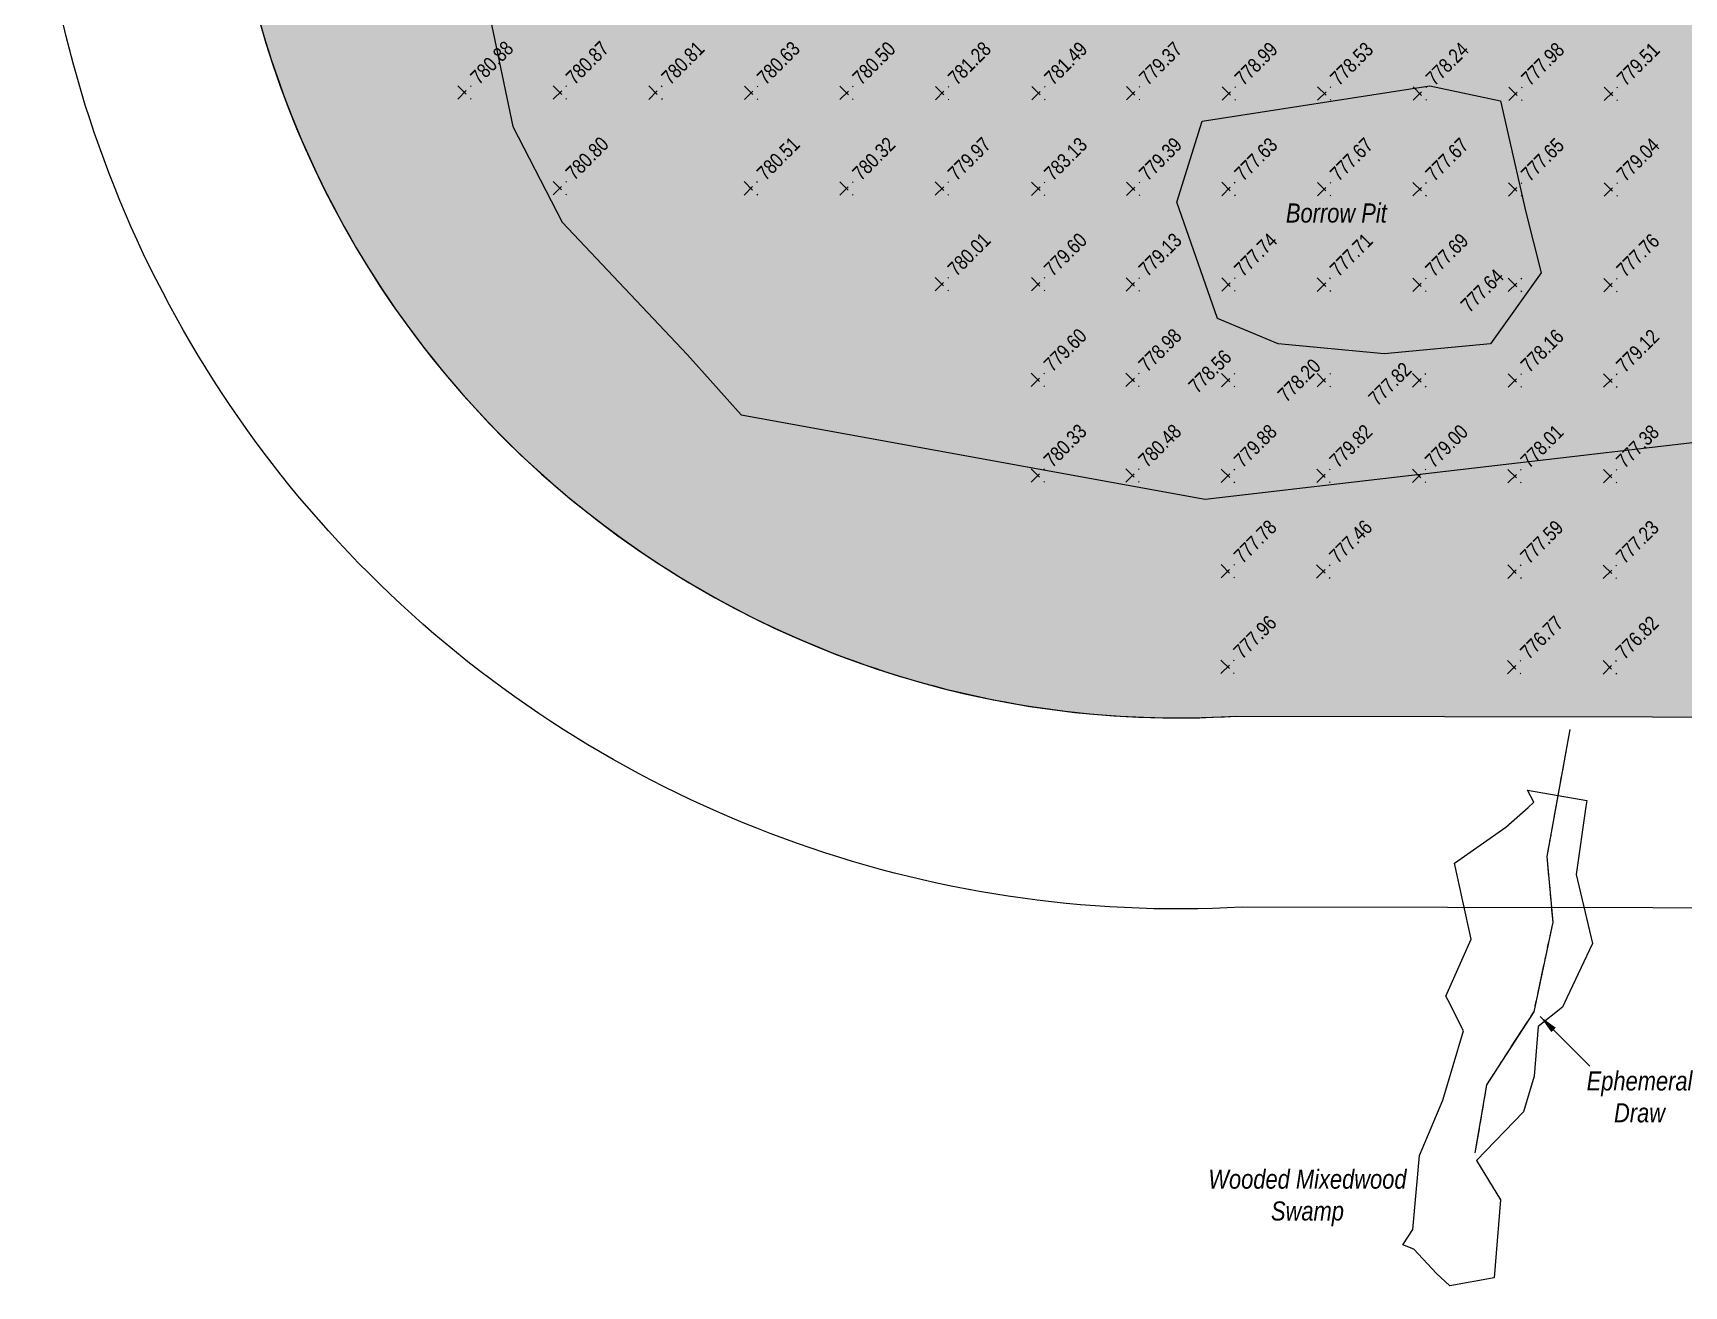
# Model space of a CAD drawing. Extents: x 491646 to 495416, y 6042083 to 6043807.
# Drawn here: x 493519 to 494383, y 6042083 to 6042738 of the extents above; entities that cross this region are included whole.
import ezdxf

# ---------------------------------------------------------------- set-up
doc = ezdxf.new("R2010")
doc.units = 0
doc.header["$LTSCALE"] = 5
doc.header["$PDMODE"] = 3
doc.header["$PDSIZE"] = 3.5
doc.linetypes.add('foc-TIELINE', pattern=[1.875, 1.25, -0.625])
doc.linetypes.add('foc-TOPO-ephemeral', pattern=[6.25, 3.125, -0.625, 0.625, -0.625, 0.625, -0.625])
for name, color, linetype in [('AS-ROADS', 254, 'Continuous'), ('C-RW', 13, 'Continuous'), ('P-PROPOSED-H', 21, 'Continuous'), ('T-DRAW', 143, 'foc-TOPO-ephemeral'), ('T-TIE', 201, 'foc-TIELINE'), ('T-WATER', 160, 'Continuous'), ('T-WATER-H', 133, 'Continuous'), ('T-WATER-T', 170, 'Continuous'), ('WETLAND', 143, 'Continuous'), ('WETLAND-T', 146, 'Continuous')]:
    doc.layers.add(name, color=color, linetype=linetype)
doc.layers.add('T-TIE-T', color=201, linetype='Continuous', lineweight=18)
doc.styles.add('80CG', font='ARIALN.TTF', dxfattribs={"height": 10})
doc.styles.add('80L', font='ARIALN.TTF', dxfattribs={"height": 10})
doc.styles.add('ELEVATION', font='ARIALN.TTF', dxfattribs={"height": 2.5})
doc.styles.add('foc-LtypeFont', font='ARIALN.TTF', dxfattribs={"height": 7.35})
doc.linetypes.add('foc-TOPO-flowdirection-NOLINE', pattern='A,0,[">",foc-LtypeFont,S=0.3,R=0,X=0,Y=-0.945],-20,[">",foc-LtypeFont,S=0.3,R=0,X=0,Y=-0.945],0', length=20)
doc.dimstyles.new('Compass 5 000', dxfattribs={"dimscale": 5, "dimtxt": 9, "dimasz": 2, "dimexe": 0.2, "dimexo": 0.0625, "dimgap": 0.5, "dimtad": 0, "dimtih": 1, "dimtoh": 1, "dimzin": 0, "dimdsep": 46, "dimtxsty": '80CG', "dimcen": 0.1, "dimse1": 1, "dimse2": 1, "dimclrd": 256, "dimclrt": 256, "dimaunit": 1, "dimadec": 4, "dimazin": 0, "dimtfac": 0.06, "dimtofl": 0, "dimtmove": 0, "dimatfit": 1, "dimfxl": 0.2, "dimtolj": 1, "dimtzin": 0, "dimlwd": -1, "dimarcsym": 0})

msp = doc.modelspace()

# ---------------------------------------------------------------- hatches: boundary and pattern name
at = {"layer": 'AS-ROADS'}
h = msp.add_hatch(color=256, dxfattribs=at)
h.dxf.hatch_style = 1
h.paths.add_polyline_path([(495416.122, 6043512.156), (495416.122, 6043554.565), (494110.862, 6043555.908), (494071.604, 6043496.336), (494065.784, 6043397.45), (494006.097, 6043349.284), (494011.19, 6043219.859), (493956.497, 6043207.909), (493882.29, 6043140.288), (493799.352, 6043063.215), (493734.372, 6042947.761), (493729.221, 6042900.696), (493740.258, 6042833.774), (493770.489, 6042689.418), (493796.277, 6042639.331), (493861.861, 6042570), (493889.997, 6042538.508), (494132.686, 6042494.506), (494452.23, 6042531.668), (494571.913, 6042609.476), (494666.033, 6042657.089), (494738.076, 6042655.928), (494799.661, 6042695.413), (494840.33, 6042791.801), (494891.667, 6042899.062), (494913.744, 6043060.484), (494931.261, 6043092.06), (494923.128, 6043253.482), (494870.839, 6043315.032), (494704.676, 6043398.646), (494629.147, 6043425.356), (494637.281, 6043485.744), (494673.303, 6043515.938)])
at = {"layer": 'P-PROPOSED-H'}
h = msp.add_hatch(color=256, dxfattribs=at)
h.dxf.hatch_style = 1
edge = h.paths.add_edge_path()
edge.add_line((495019.455, 6042379.566), (495019.938, 6042629.435))
edge.add_line((495019.938, 6042629.435), (495021.403, 6043478.878))
edge.add_line((495021.403, 6043478.878), (494021.873, 6043480.428))
edge.add_line((494021.873, 6043480.428), (494021.778, 6043370.041))
edge.add_line((494021.778, 6043370.041), (494021.883, 6043369.983))
edge.add_arc((494119.014, 6042879.774), 499.739, 101.207434, 273.469934)
edge.add_line((494149.26, 6042380.95), (495019.455, 6042379.566))
at = {"layer": 'T-WATER-H'}
h = msp.add_hatch(color=256, dxfattribs=at)
h.dxf.hatch_style = 1
h.paths.add_polyline_path([(494170.928, 6042575.813), (494139.178, 6042589.042), (494118.011, 6042649.896), (494131.24, 6042692.23), (494250.303, 6042710.75), (494287.345, 6042702.813), (494300.574, 6042644.604), (494308.511, 6042612.854), (494282.053, 6042575.813), (494226.49, 6042570.521)])

# ---------------------------------------------------------------- linework, layer by layer
at = {"layer": 'AS-ROADS', "flags": 128}
msp.add_lwpolyline([(495416.122, 6043554.565), (494110.862, 6043555.908), (494071.604, 6043496.336), (494065.784, 6043397.45), (494006.097, 6043349.284), (494011.19, 6043219.859), (493956.497, 6043207.909), (493882.29, 6043140.288), (493799.352, 6043063.215), (493734.372, 6042947.761), (493729.221, 6042900.696), (493740.258, 6042833.774), (493770.489, 6042689.418), (493796.277, 6042639.331), (493861.861, 6042570), (493889.997, 6042538.508), (494132.686, 6042494.506), (494452.23, 6042531.668)], dxfattribs=at)
at = {"layer": 'C-RW', "flags": 128}
msp.add_lwpolyline([(494021.883, 6043369.983, 0.9346587), (494149.26, 6042380.95), (495019.455, 6042379.566), (495019.938, 6042629.435), (495021.403, 6043478.878), (494021.873, 6043480.428), (494021.778, 6043370.041)], format="xyb", dxfattribs=at)
at = {"layer": 'C-RW'}
msp.add_lwpolyline([(493619.955, 6043362.235), (493619.276, 6042881.183, 0.4329021), (494149.26, 6042380.95), (495019.455, 6042379.566), (495020.6, 6042972.705), (494871.045, 6042972.62), (494870.988, 6043072.568), (495120.741, 6043072.71), (495119.21, 6042279.459), (494152.067, 6042280.998, -0.4312586), (493519.328, 6042881.391), (493520.007, 6043362.235)], format="xyb", dxfattribs=at)
at = {"layer": 'T-DRAW', "flags": 128}
msp.add_lwpolyline([(494323.583, 6042374.013), (494311.588, 6042307.588), (494314.618, 6042273.118), (494304.693, 6042226.313), (494280.008, 6042188.073), (494273.953, 6042152.418)], dxfattribs=at)
at = {"layer": 'T-DRAW', "linetype": 'foc-TOPO-flowdirection-NOLINE', "flags": 128}
msp.add_lwpolyline([(494323.583, 6042374.013), (494311.588, 6042307.588), (494314.618, 6042273.118), (494304.693, 6042226.313), (494280.008, 6042188.073), (494273.953, 6042152.418)], dxfattribs=at)
at = {"layer": 'T-TIE'}
for p in [(493745.098, 6042707.283, 3904.4), (493795.098, 6042707.183, 3904.35), (493845.098, 6042707.133, 3904.05), (493895.098, 6042707.083, 3903.15), (493945.098, 6042706.983, 3902.5), (493995.098, 6042706.933, 3906.4), (494045.498, 6042706.883, 3907.45), (494095.098, 6042706.833, 3896.85), (494145.098, 6042706.733, 3894.95), (494195.098, 6042706.683, 3892.65), (494245.098, 6042706.633, 3891.2), (494295.098, 6042706.533, 3889.9), (494345.098, 6042706.483, 3897.55), (493794.998, 6042657.183, 3904), (493894.998, 6042657.083, 3902.55), (493944.998, 6042656.983, 3901.6), (493994.998, 6042656.933, 3899.85), (494045.398, 6042656.883, 3915.65), (494094.998, 6042656.833, 3896.95), (494144.998, 6042656.733, 3888.15), (494194.998, 6042656.683, 3888.35), (494244.998, 6042656.633, 3888.35), (494294.998, 6042656.533, 3888.25), (494344.998, 6042656.483, 3895.2), (493994.898, 6042606.933, 3900.05), (494045.298, 6042606.883, 3898), (494094.898, 6042606.833, 3895.65), (494144.898, 6042606.733, 3888.7), (494194.898, 6042606.683, 3888.55), (494244.898, 6042606.633, 3888.45), (494294.898, 6042606.533, 3888.2), (494344.898, 6042606.483, 3888.8), (494045.198, 6042556.883, 3898), (494094.798, 6042556.833, 3894.9), (494144.798, 6042556.733, 3892.8), (494194.798, 6042556.683, 3891), (494244.798, 6042556.633, 3889.1), (494294.798, 6042556.533, 3890.8), (494344.798, 6042556.483, 3895.6), (494045.148, 6042506.883, 3901.65), (494094.698, 6042506.833, 3902.4), (494144.698, 6042506.733, 3899.4), (494194.698, 6042506.683, 3899.1), (494244.698, 6042506.633, 3895), (494294.698, 6042506.533, 3890.05), (494344.698, 6042506.483, 3886.9), (494144.598, 6042456.733, 3888.9), (494194.598, 6042456.683, 3887.3), (494294.598, 6042456.533, 3887.95), (494344.598, 6042456.483, 3886.15), (494144.498, 6042406.733, 3889.8), (494294.498, 6042406.533, 3883.85), (494344.498, 6042406.483, 3884.1)]:
    msp.add_point(p, dxfattribs=at)
at = {"layer": 'T-WATER', "flags": 128}
msp.add_lwpolyline([(494170.928, 6042575.813), (494139.178, 6042589.042), (494118.011, 6042649.896), (494131.24, 6042692.23), (494250.303, 6042710.75), (494287.345, 6042702.813), (494300.574, 6042644.604), (494308.511, 6042612.854), (494282.053, 6042575.813), (494226.49, 6042570.521), (494170.928, 6042575.813)], close=True, dxfattribs=at)
at = {"layer": 'WETLAND'}
msp.add_lwpolyline([(494284.076, 6042087.042), (494260.719, 6042082.838), (494253.895, 6042089.378), (494242.011, 6042102.176), (494236.13, 6042104.331), (494241.506, 6042112.309), (494241.514, 6042112.321), (494244.942, 6042151.159), (494257.14, 6042179.981), (494267.886, 6042216.36), (494259.732, 6042232.48), (494258.75, 6042234.422), (494272.008, 6042264.268), (494263.315, 6042303.967), (494290.104, 6042322.833), (494301.747, 6042333.182), (494304.843, 6042335.934), (494301.509, 6042342.305), (494332.498, 6042336.867), (494332.039, 6042333.681), (494326.927, 6042298.124), (494335.436, 6042261.923), (494322.06, 6042233.506), (494319.786, 6042228.677), (494307.023, 6042218.509), (494304.918, 6042192.608), (494299.3, 6042173.894), (494274.823, 6042148.497), (494287.29, 6042127.981), (494284.076, 6042087.042)], close=True, dxfattribs=at)

# ---------------------------------------------------------------- texts
at = {"layer": 'T-TIE-T', "char_height": 7.5, "width": 26, "attachment_point": 1, "rotation": 44.999991, "style": 'ELEVATION'}
for s, insert in [('780.88', (493747.451, 6042716.268)), ('780.87', (493797.451, 6042716.168)), ('780.81', (493847.451, 6042716.118)), ('780.63', (493897.451, 6042716.068)), ('780.50', (493947.451, 6042715.968)), ('781.28', (493997.451, 6042715.918)), ('781.49', (494047.851, 6042715.868)), ('779.37', (494097.451, 6042715.818)), ('778.99', (494147.451, 6042715.718)), ('778.53', (494197.451, 6042715.668)), ('778.24', (494247.451, 6042715.618)), ('777.98', (494297.451, 6042715.518)), ('779.51', (494347.451, 6042715.468)), ('780.80', (493797.351, 6042666.168)), ('780.51', (493897.351, 6042666.068)), ('780.32', (493947.351, 6042665.968)), ('779.97', (493997.351, 6042665.918)), ('783.13', (494047.751, 6042665.868)), ('779.39', (494097.351, 6042665.818)), ('777.63', (494147.351, 6042665.718)), ('777.67', (494197.351, 6042665.668)), ('777.67', (494247.351, 6042665.618)), ('777.65', (494297.351, 6042665.518)), ('779.04', (494347.351, 6042665.468)), ('780.01', (493997.251, 6042615.918)), ('779.60', (494047.651, 6042615.868)), ('779.13', (494097.251, 6042615.818)), ('777.74', (494147.251, 6042615.718)), ('777.71', (494197.251, 6042615.668)), ('777.69', (494247.251, 6042615.618)), ('777.76', (494347.251, 6042615.468)), ('777.64', (494265.777, 6042596.954)), ('779.60', (494047.551, 6042565.868)), ('778.98', (494097.151, 6042565.818)), ('778.16', (494297.151, 6042565.518)), ('779.12', (494347.151, 6042565.468)), ('778.56', (494123.322, 6042554.708)), ('778.20', (494169.99, 6042550.048)), ('777.82', (494217.427, 6042548.206)), ('780.33', (494047.501, 6042515.868)), ('780.48', (494097.051, 6042515.818)), ('779.88', (494147.051, 6042515.718)), ('779.82', (494197.051, 6042515.668)), ('779.00', (494247.051, 6042515.618)), ('778.01', (494297.051, 6042515.518)), ('777.38', (494347.051, 6042515.468)), ('777.78', (494146.951, 6042465.718)), ('777.46', (494196.951, 6042465.668)), ('777.59', (494296.951, 6042465.518)), ('777.23', (494346.951, 6042465.468)), ('777.96', (494146.851, 6042415.718)), ('776.77', (494296.851, 6042415.518)), ('776.82', (494346.851, 6042415.468))]:
    msp.add_mtext(s, dxfattribs=dict(at, insert=insert))
at = {"layer": 'T-WATER-T', "insert": (494165.655, 6042649.171), "char_height": 10, "width": 71.50307, "attachment_point": 1, "style": '80L'}
msp.add_mtext('\\pxqc;{\\fArial Narrow|b0|i1|c0|p34;Borrow Pit}', dxfattribs=at)
at = {"layer": 'T-WATER-T', "insert": (494332.092, 6042195.102), "char_height": 9.99479, "attachment_point": 1, "style": '80L'}
msp.add_mtext_dynamic_manual_height_columns('\\pxqc;{\\fArial Narrow|b0|i1|c0|p34;Ephemeral \\PDraw}', width=55.95077, gutter_width=250, heights=[0], dxfattribs=at)
at = {"layer": 'WETLAND-T', "insert": (494134.087, 6042143.737), "char_height": 9.99479, "width": 104.39754, "attachment_point": 1, "style": '80L'}
msp.add_mtext('\\pxqc;{\\fArial Narrow|b0|i1|c0|p34;Wooded Mixedwood\\PSwamp}', dxfattribs=at)

# ---------------------------------------------------------------- leaders
at = {"layer": 'T-WATER-T', "path_type": 1}
msp.add_leader([(494308.054, 6042223.84), (494334.15, 6042197.754)], dimstyle='Compass 5 000', override={"dimgap": 0.5, "dimtad": 0}, dxfattribs=at)

doc.saveas('drawing.dxf')
